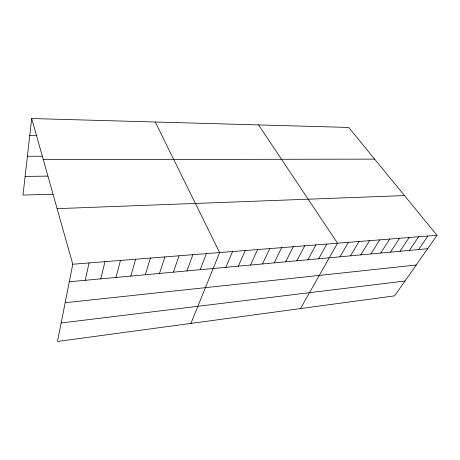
<?xml version="1.0" encoding="UTF-8"?>
<svg xmlns="http://www.w3.org/2000/svg" width="460" height="460" viewBox="0 0 460 460"><rect width="100%" height="100%" fill="white"/><g stroke="black" fill="none" stroke-linecap="round" stroke-linejoin="round"><path stroke-width="0.69" d="M31.7 118.536L72.778 264.23L57.5 341.464L394.622 295.849L437 235.313L348.709 127.443L31.7 118.536L23 195.057L52.934 194.252M85.226 280.295L89.062 262.936M100.769 278.858L104.96 261.677M115.954 277.46L120.48 260.446M130.79 276.092L135.637 259.239M145.297 274.752L150.443 258.066M159.476 273.447L164.91 256.916M173.345 272.17L179.055 255.794M186.909 270.917L192.878 254.696M200.18 269.692L206.402 253.621M190.911 323.414L219.627 252.574L155.25 122.009M225.883 267.323L232.564 251.545M238.332 266.173L245.226 250.539M250.527 265.052L257.623 249.556M262.47 263.948L269.755 248.59M274.166 262.873L281.641 247.647M285.631 261.815L293.284 246.721M296.872 260.78L304.687 245.818M307.889 259.762L315.859 244.933M318.688 258.767L326.813 244.059M300.483 308.585L337.554 243.208L258.572 124.913M339.986 256.801L348.398 242.345M350.48 255.835L359.024 241.506M360.772 254.886L369.443 240.678M370.869 253.954L379.661 239.867M380.776 253.04L389.678 239.068M390.494 252.149L399.504 238.291M400.033 251.269L409.141 237.521M409.394 250.407L418.606 236.773M418.583 249.556L427.886 236.037M61.157 322.978L405.007 281.014M65.165 302.72L416.214 265.012M69.311 281.761L427.61 248.722M72.778 264.23L437 235.313M57.103 208.644L404.478 195.58M25.116 176.421L47.966 176.111M43.292 159.66L374.647 159.131M27.416 156.227L42.389 156.245M29.756 135.596L36.697 135.706"/></g></svg>
